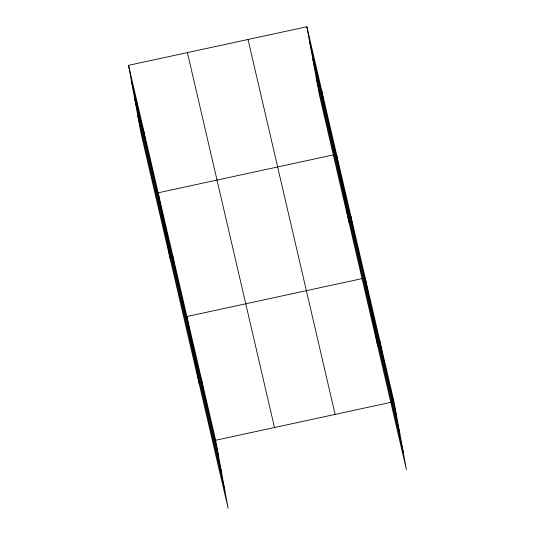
<?xml version="1.0" encoding="UTF-8"?>
<svg xmlns="http://www.w3.org/2000/svg" width="535" height="535" viewBox="0 0 535 535"><rect width="100%" height="100%" fill="white"/><g stroke="black" fill="none" stroke-linecap="round" stroke-linejoin="round"><path stroke-width="0.8" d="M128.547 65.33L215.645 440.245L228.124 508.25L141.026 133.329L128.547 65.33L306.876 26.75L393.974 401.671L406.453 469.67L319.355 94.755L306.876 26.75M333.265 154.923L158.159 192.801L170.638 260.806M362.81 278.467L186.902 316.526L199.381 384.525M215.645 440.245L391.553 402.193M309.625 41.73L396.723 416.645M312.835 59.224L399.933 434.146M316.145 77.254L403.243 452.175M248.026 39.483L335.124 414.398M187.397 52.597L274.495 427.518M131.296 80.31L218.394 455.225M134.506 97.805L221.604 472.726M137.816 115.834L224.914 490.749M379.603 339.805L382.351 354.785M365.231 277.946L377.71 345.951M350.86 216.087L353.608 231.066M336.488 154.22L348.967 222.226M321.682 90.489L324.431 105.469M201.274 378.385L204.022 393.365M172.531 254.66L175.279 269.64M143.353 129.062L146.102 144.042"/></g></svg>
